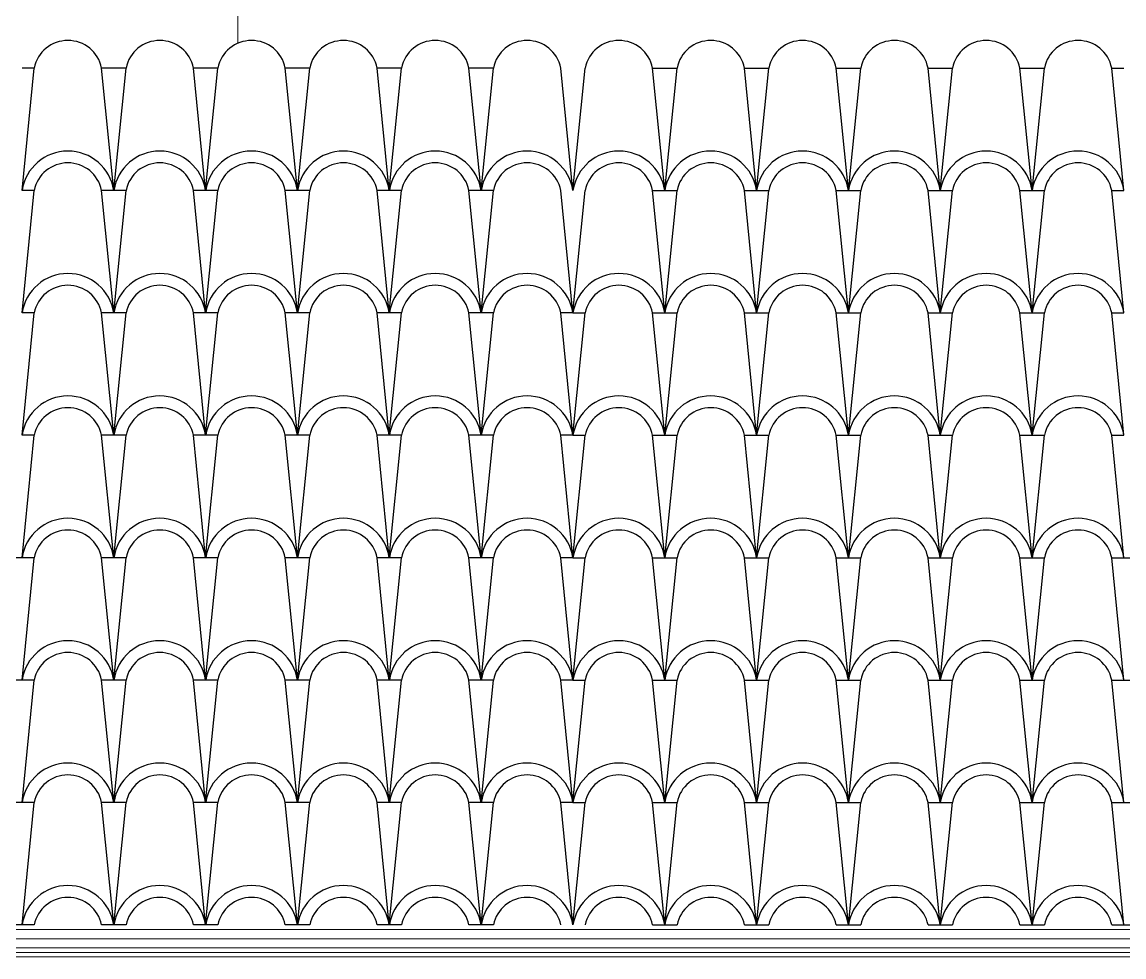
# Model space of a CAD drawing. Header units: millimetres. Extents: x 238 to 272, y 215.7 to 235.8.
# Drawn here: x 267.851 to 269.517, y 222.235 to 223.648 of the extents above; entities that cross this region are included whole.
import ezdxf

# ---------------------------------------------------------------- set-up
doc = ezdxf.new("R2010")
doc.units = ezdxf.units.MM
doc.linetypes.add('CENTER2', pattern=[28.575, 19.05, -3.175, 3.175, -3.175])
doc.layers.add('1', color=1, linetype='CENTER2')
doc.layers.add('fachada c 4', color=4, linetype='Continuous', lineweight=15)
doc.layers.add('muebles', color=6, linetype='Continuous', lineweight=5)

msp = doc.modelspace()

# ---------------------------------------------------------------- linework, layer by layer
at = {"layer": '1'}
for p, q in [((267.8514, 223.3934), (267.8699, 223.5785)), ((267.8699, 223.5785), (267.8514, 223.5785)), ((267.8699, 223.5785), (267.8514, 223.5785)), ((267.9901, 223.3934), (267.9716, 223.5785)), ((267.9901, 223.5785), (267.9716, 223.5785)), ((267.9901, 223.5785), (267.9716, 223.5785)), ((267.9901, 223.3934), (268.0087, 223.5785)), ((268.0087, 223.5785), (267.9901, 223.5785)), ((268.0087, 223.5785), (267.9901, 223.5785)), ((268.1289, 223.3934), (268.1104, 223.5785)), ((268.1289, 223.5785), (268.1104, 223.5785)), ((268.1289, 223.5785), (268.1104, 223.5785)), ((268.1289, 223.3934), (268.1474, 223.5785)), ((268.1474, 223.5785), (268.1289, 223.5785)), ((268.1474, 223.5785), (268.1289, 223.5785)), ((268.2677, 223.3934), (268.2492, 223.5785)), ((268.2677, 223.5785), (268.2492, 223.5785)), ((268.2677, 223.5785), (268.2492, 223.5785)), ((268.2677, 223.5785), (268.2492, 223.5785)), ((268.2677, 223.5785), (268.2492, 223.5785)), ((268.2677, 223.3934), (268.2862, 223.5785)), ((268.2677, 223.3934), (268.2862, 223.5785)), ((268.2862, 223.5785), (268.2677, 223.5785)), ((268.2862, 223.5785), (268.2677, 223.5785)), ((268.2862, 223.5785), (268.2677, 223.5785)), ((268.4065, 223.3934), (268.388, 223.5785)), ((268.4065, 223.5785), (268.388, 223.5785)), ((268.4065, 223.5785), (268.388, 223.5785)), ((268.4065, 223.3934), (268.425, 223.5785)), ((268.4065, 223.3934), (268.425, 223.5785)), ((268.425, 223.5785), (268.4065, 223.5785)), ((268.425, 223.5785), (268.4065, 223.5785)), ((268.425, 223.5785), (268.4065, 223.5785)), ((268.5453, 223.3934), (268.5268, 223.5785)), ((268.5453, 223.5785), (268.5268, 223.5785)), ((268.5453, 223.5785), (268.5268, 223.5785)), ((268.5453, 223.3934), (268.5638, 223.5785)), ((268.5638, 223.5785), (268.5453, 223.5785)), ((268.5638, 223.5785), (268.5453, 223.5785)), ((268.6841, 223.3934), (268.6656, 223.5785)), ((268.6841, 223.3934), (268.6656, 223.5785)), ((268.6841, 223.3934), (268.7026, 223.5785)), ((268.6841, 223.3934), (268.7026, 223.5785)), ((268.8229, 223.3934), (268.8044, 223.5785)), ((268.8044, 223.5785), (268.8229, 223.5785)), ((268.8044, 223.5785), (268.8229, 223.5785)), ((268.8229, 223.3934), (268.8414, 223.5785)), ((268.8229, 223.5785), (268.8414, 223.5785)), ((268.8229, 223.5785), (268.8414, 223.5785)), ((268.9617, 223.3934), (268.9432, 223.5785)), ((268.9617, 223.3934), (268.9432, 223.5785)), ((268.9432, 223.5785), (268.9617, 223.5785)), ((268.9432, 223.5785), (268.9617, 223.5785)), ((268.9432, 223.5785), (268.9617, 223.5785)), ((268.9617, 223.3934), (268.9802, 223.5785)), ((268.9617, 223.5785), (268.9802, 223.5785)), ((268.9617, 223.5785), (268.9802, 223.5785)), ((269.1005, 223.3934), (269.082, 223.5785)), ((269.1005, 223.3934), (269.082, 223.5785)), ((269.082, 223.5785), (269.1005, 223.5785)), ((269.082, 223.5785), (269.1005, 223.5785)), ((269.082, 223.5785), (269.1005, 223.5785)), ((269.1005, 223.3934), (269.119, 223.5785)), ((269.1005, 223.5785), (269.119, 223.5785)), ((269.1005, 223.5785), (269.119, 223.5785)), ((269.1005, 223.5785), (269.119, 223.5785)), ((269.1005, 223.5785), (269.119, 223.5785)), ((269.2393, 223.3934), (269.2208, 223.5785)), ((269.2208, 223.5785), (269.2393, 223.5785)), ((269.2208, 223.5785), (269.2393, 223.5785)), ((269.2393, 223.3934), (269.2578, 223.5785)), ((269.2393, 223.5785), (269.2578, 223.5785)), ((269.2393, 223.5785), (269.2578, 223.5785)), ((269.3781, 223.3934), (269.3596, 223.5785)), ((269.3596, 223.5785), (269.3781, 223.5785)), ((269.3596, 223.5785), (269.3781, 223.5785)), ((269.3781, 223.3934), (269.3966, 223.5785)), ((269.3781, 223.5785), (269.3966, 223.5785)), ((269.3781, 223.5785), (269.3966, 223.5785)), ((269.5169, 223.3934), (269.4984, 223.5785)), ((269.4984, 223.5785), (269.5169, 223.5785)), ((269.4984, 223.5785), (269.5169, 223.5785)), ((267.8699, 223.3934), (267.8514, 223.3934)), ((267.8699, 223.3934), (267.8514, 223.3934)), ((267.8514, 223.2084), (267.8699, 223.3934)), ((267.9901, 223.3934), (267.9716, 223.3934)), ((267.9901, 223.3934), (267.9716, 223.3934)), ((267.9901, 223.2084), (267.9716, 223.3934)), ((268.0087, 223.3934), (267.9901, 223.3934)), ((268.0087, 223.3934), (267.9901, 223.3934)), ((267.9901, 223.2084), (268.0087, 223.3934)), ((268.1289, 223.3934), (268.1104, 223.3934)), ((268.1289, 223.3934), (268.1104, 223.3934)), ((268.1289, 223.2084), (268.1104, 223.3934)), ((268.1474, 223.3934), (268.1289, 223.3934)), ((268.1474, 223.3934), (268.1289, 223.3934)), ((268.1289, 223.2084), (268.1474, 223.3934)), ((268.2677, 223.3934), (268.2492, 223.3934)), ((268.2677, 223.3934), (268.2492, 223.3934)), ((268.2677, 223.3934), (268.2492, 223.3934)), ((268.2677, 223.3934), (268.2492, 223.3934)), ((268.2677, 223.2084), (268.2492, 223.3934)), ((268.2862, 223.3934), (268.2677, 223.3934)), ((268.2862, 223.3934), (268.2677, 223.3934)), ((268.2862, 223.3934), (268.2677, 223.3934)), ((268.2677, 223.2084), (268.2862, 223.3934)), ((268.2677, 223.2084), (268.2862, 223.3934)), ((268.4065, 223.3934), (268.388, 223.3934)), ((268.4065, 223.3934), (268.388, 223.3934)), ((268.4065, 223.2084), (268.388, 223.3934)), ((268.425, 223.3934), (268.4065, 223.3934)), ((268.425, 223.3934), (268.4065, 223.3934)), ((268.425, 223.3934), (268.4065, 223.3934)), ((268.4065, 223.2084), (268.425, 223.3934)), ((268.4065, 223.2084), (268.425, 223.3934)), ((268.5453, 223.3934), (268.5268, 223.3934)), ((268.5453, 223.3934), (268.5268, 223.3934)), ((268.5453, 223.2084), (268.5268, 223.3934)), ((268.5638, 223.3934), (268.5453, 223.3934)), ((268.5638, 223.3934), (268.5453, 223.3934)), ((268.5453, 223.2084), (268.5638, 223.3934)), ((268.6841, 223.2084), (268.6656, 223.3934)), ((268.6841, 223.2084), (268.6656, 223.3934)), ((268.6841, 223.2084), (268.7026, 223.3934)), ((268.6841, 223.2084), (268.7026, 223.3934)), ((268.8044, 223.3934), (268.8229, 223.3934)), ((268.8044, 223.3934), (268.8229, 223.3934)), ((268.8229, 223.2084), (268.8044, 223.3934)), ((268.8229, 223.3934), (268.8414, 223.3934)), ((268.8229, 223.3934), (268.8414, 223.3934)), ((268.8229, 223.2084), (268.8414, 223.3934)), ((268.9432, 223.3934), (268.9617, 223.3934)), ((268.9432, 223.3934), (268.9617, 223.3934)), ((268.9432, 223.3934), (268.9617, 223.3934)), ((268.9617, 223.2084), (268.9432, 223.3934)), ((268.9617, 223.2084), (268.9432, 223.3934)), ((268.9617, 223.3934), (268.9802, 223.3934)), ((268.9617, 223.3934), (268.9802, 223.3934)), ((268.9617, 223.2084), (268.9802, 223.3934)), ((269.082, 223.3934), (269.1005, 223.3934)), ((269.082, 223.3934), (269.1005, 223.3934)), ((269.082, 223.3934), (269.1005, 223.3934)), ((269.1005, 223.2084), (269.082, 223.3934)), ((269.1005, 223.2084), (269.082, 223.3934)), ((269.1005, 223.3934), (269.119, 223.3934)), ((269.1005, 223.3934), (269.119, 223.3934)), ((269.1005, 223.3934), (269.119, 223.3934)), ((269.1005, 223.3934), (269.119, 223.3934)), ((269.1005, 223.2084), (269.119, 223.3934)), ((269.2208, 223.3934), (269.2393, 223.3934)), ((269.2208, 223.3934), (269.2393, 223.3934)), ((269.2393, 223.2084), (269.2208, 223.3934)), ((269.2393, 223.3934), (269.2578, 223.3934)), ((269.2393, 223.3934), (269.2578, 223.3934)), ((269.2393, 223.2084), (269.2578, 223.3934)), ((269.3596, 223.3934), (269.3781, 223.3934)), ((269.3596, 223.3934), (269.3781, 223.3934)), ((269.3781, 223.2084), (269.3596, 223.3934)), ((269.3781, 223.3934), (269.3966, 223.3934)), ((269.3781, 223.3934), (269.3966, 223.3934)), ((269.3781, 223.2084), (269.3966, 223.3934)), ((269.4984, 223.3934), (269.5169, 223.3934)), ((269.4984, 223.3934), (269.5169, 223.3934)), ((269.5169, 223.2084), (269.4984, 223.3934)), ((267.8514, 223.0233), (267.8699, 223.2084)), ((267.8699, 223.2084), (267.8514, 223.2084)), ((267.9901, 223.0233), (267.9716, 223.2084)), ((267.9901, 223.2084), (267.9716, 223.2084)), ((267.9901, 223.0233), (268.0087, 223.2084)), ((268.0087, 223.2084), (267.9901, 223.2084)), ((268.1289, 223.0233), (268.1104, 223.2084)), ((268.1289, 223.2084), (268.1104, 223.2084)), ((268.1289, 223.0233), (268.1474, 223.2084)), ((268.1474, 223.2084), (268.1289, 223.2084)), ((268.2677, 223.0233), (268.2492, 223.2084)), ((268.2677, 223.2084), (268.2492, 223.2084)), ((268.2677, 223.0233), (268.2862, 223.2084)), ((268.2677, 223.0233), (268.2862, 223.2084)), ((268.2862, 223.2084), (268.2677, 223.2084)), ((268.4065, 223.0233), (268.388, 223.2084)), ((268.4065, 223.2084), (268.388, 223.2084)), ((268.4065, 223.0233), (268.425, 223.2084)), ((268.4065, 223.0233), (268.425, 223.2084)), ((268.425, 223.2084), (268.4065, 223.2084)), ((268.425, 223.2084), (268.4065, 223.2084)), ((268.5453, 223.0233), (268.5268, 223.2084)), ((268.5453, 223.2084), (268.5268, 223.2084)), ((268.5453, 223.0233), (268.5638, 223.2084)), ((268.5638, 223.2084), (268.5453, 223.2084)), ((268.6841, 223.0233), (268.6656, 223.2084)), ((268.6841, 223.2084), (268.6656, 223.2084)), ((268.6841, 223.0233), (268.7026, 223.2084)), ((268.6841, 223.2084), (268.7026, 223.2084)), ((268.8229, 223.0233), (268.8044, 223.2084)), ((268.8044, 223.2084), (268.8229, 223.2084)), ((268.8229, 223.0233), (268.8414, 223.2084)), ((268.8229, 223.2084), (268.8414, 223.2084)), ((268.9617, 223.0233), (268.9432, 223.2084)), ((268.9617, 223.0233), (268.9432, 223.2084)), ((268.9432, 223.2084), (268.9617, 223.2084)), ((268.9432, 223.2084), (268.9617, 223.2084)), ((268.9617, 223.0233), (268.9802, 223.2084)), ((268.9617, 223.2084), (268.9802, 223.2084)), ((269.1005, 223.0233), (269.082, 223.2084)), ((269.1005, 223.0233), (269.082, 223.2084)), ((269.082, 223.2084), (269.1005, 223.2084)), ((269.1005, 223.0233), (269.119, 223.2084)), ((269.1005, 223.2084), (269.119, 223.2084)), ((269.2393, 223.0233), (269.2208, 223.2084)), ((269.2208, 223.2084), (269.2393, 223.2084)), ((269.2393, 223.0233), (269.2578, 223.2084)), ((269.2393, 223.2084), (269.2578, 223.2084)), ((269.3781, 223.0233), (269.3596, 223.2084)), ((269.3596, 223.2084), (269.3781, 223.2084)), ((269.3781, 223.0233), (269.3966, 223.2084)), ((269.3781, 223.2084), (269.3966, 223.2084)), ((269.5169, 223.0233), (269.4984, 223.2084)), ((269.4984, 223.2084), (269.5169, 223.2084)), ((267.8699, 223.0233), (267.8514, 223.0233)), ((267.8699, 223.0233), (267.8514, 223.0233)), ((267.8514, 222.8383), (267.8699, 223.0233)), ((267.9901, 223.0233), (267.9716, 223.0233)), ((267.9901, 223.0233), (267.9716, 223.0233)), ((267.9901, 222.8383), (267.9716, 223.0233)), ((268.0087, 223.0233), (267.9901, 223.0233)), ((268.0087, 223.0233), (267.9901, 223.0233)), ((267.9901, 222.8383), (268.0087, 223.0233)), ((268.1289, 223.0233), (268.1104, 223.0233)), ((268.1289, 223.0233), (268.1104, 223.0233)), ((268.1289, 222.8383), (268.1104, 223.0233)), ((268.1474, 223.0233), (268.1289, 223.0233)), ((268.1474, 223.0233), (268.1289, 223.0233)), ((268.1289, 222.8383), (268.1474, 223.0233)), ((268.2677, 223.0233), (268.2492, 223.0233)), ((268.2677, 223.0233), (268.2492, 223.0233)), ((268.2677, 223.0233), (268.2492, 223.0233)), ((268.2677, 223.0233), (268.2492, 223.0233)), ((268.2677, 222.8383), (268.2492, 223.0233)), ((268.2862, 223.0233), (268.2677, 223.0233)), ((268.2862, 223.0233), (268.2677, 223.0233)), ((268.2862, 223.0233), (268.2677, 223.0233)), ((268.2677, 222.8383), (268.2862, 223.0233)), ((268.2677, 222.8383), (268.2862, 223.0233)), ((268.4065, 223.0233), (268.388, 223.0233)), ((268.4065, 223.0233), (268.388, 223.0233)), ((268.4065, 222.8383), (268.388, 223.0233)), ((268.425, 223.0233), (268.4065, 223.0233)), ((268.425, 223.0233), (268.4065, 223.0233)), ((268.425, 223.0233), (268.4065, 223.0233)), ((268.4065, 222.8383), (268.425, 223.0233)), ((268.4065, 222.8383), (268.425, 223.0233)), ((268.5453, 223.0233), (268.5268, 223.0233)), ((268.5453, 223.0233), (268.5268, 223.0233)), ((268.5453, 222.8383), (268.5268, 223.0233)), ((268.5638, 223.0233), (268.5453, 223.0233)), ((268.5638, 223.0233), (268.5453, 223.0233)), ((268.5453, 222.8383), (268.5638, 223.0233)), ((268.6841, 223.0233), (268.6656, 223.0233)), ((268.6841, 223.0233), (268.6656, 223.0233)), ((268.6841, 222.8383), (268.6656, 223.0233)), ((268.6841, 223.0233), (268.7026, 223.0233)), ((268.6841, 223.0233), (268.7026, 223.0233)), ((268.6841, 222.8383), (268.7026, 223.0233)), ((268.8044, 223.0233), (268.8229, 223.0233)), ((268.8044, 223.0233), (268.8229, 223.0233)), ((268.8229, 222.8383), (268.8044, 223.0233)), ((268.8229, 223.0233), (268.8414, 223.0233)), ((268.8229, 223.0233), (268.8414, 223.0233)), ((268.8229, 222.8383), (268.8414, 223.0233)), ((268.9432, 223.0233), (268.9617, 223.0233)), ((268.9432, 223.0233), (268.9617, 223.0233)), ((268.9432, 223.0233), (268.9617, 223.0233)), ((268.9617, 222.8383), (268.9432, 223.0233)), ((268.9617, 222.8383), (268.9432, 223.0233)), ((268.9617, 223.0233), (268.9802, 223.0233)), ((268.9617, 223.0233), (268.9802, 223.0233)), ((268.9617, 222.8383), (268.9802, 223.0233)), ((269.082, 223.0233), (269.1005, 223.0233)), ((269.082, 223.0233), (269.1005, 223.0233)), ((269.082, 223.0233), (269.1005, 223.0233)), ((269.1005, 222.8383), (269.082, 223.0233)), ((269.1005, 222.8383), (269.082, 223.0233)), ((269.1005, 223.0233), (269.119, 223.0233)), ((269.1005, 223.0233), (269.119, 223.0233)), ((269.1005, 223.0233), (269.119, 223.0233)), ((269.1005, 223.0233), (269.119, 223.0233)), ((269.1005, 222.8383), (269.119, 223.0233)), ((269.2208, 223.0233), (269.2393, 223.0233)), ((269.2208, 223.0233), (269.2393, 223.0233)), ((269.2393, 222.8383), (269.2208, 223.0233)), ((269.2393, 223.0233), (269.2578, 223.0233)), ((269.2393, 223.0233), (269.2578, 223.0233)), ((269.2393, 222.8383), (269.2578, 223.0233)), ((269.3596, 223.0233), (269.3781, 223.0233)), ((269.3596, 223.0233), (269.3781, 223.0233)), ((269.3781, 222.8383), (269.3596, 223.0233)), ((269.3781, 223.0233), (269.3966, 223.0233)), ((269.3781, 223.0233), (269.3966, 223.0233)), ((269.3781, 222.8383), (269.3966, 223.0233)), ((269.4984, 223.0233), (269.5169, 223.0233)), ((269.4984, 223.0233), (269.5169, 223.0233)), ((269.5169, 222.8383), (269.4984, 223.0233)), ((267.8514, 222.8383), (267.8328, 222.8383)), ((267.8514, 222.8383), (267.8328, 222.8383)), ((267.8699, 222.8383), (267.8514, 222.8383)), ((267.8699, 222.8383), (267.8514, 222.8383)), ((267.8514, 222.6532), (267.8699, 222.8383)), ((267.9901, 222.8383), (267.9716, 222.8383)), ((267.9901, 222.8383), (267.9716, 222.8383)), ((267.9901, 222.6532), (267.9716, 222.8383)), ((268.0087, 222.8383), (267.9901, 222.8383)), ((268.0087, 222.8383), (267.9901, 222.8383)), ((267.9901, 222.6532), (268.0087, 222.8383)), ((268.1289, 222.8383), (268.1104, 222.8383)), ((268.1289, 222.8383), (268.1104, 222.8383)), ((268.1289, 222.6532), (268.1104, 222.8383)), ((268.1474, 222.8383), (268.1289, 222.8383)), ((268.1474, 222.8383), (268.1289, 222.8383)), ((268.1289, 222.6532), (268.1474, 222.8383)), ((268.2677, 222.8383), (268.2492, 222.8383)), ((268.2677, 222.8383), (268.2492, 222.8383)), ((268.2677, 222.8383), (268.2492, 222.8383)), ((268.2677, 222.8383), (268.2492, 222.8383)), ((268.2677, 222.6532), (268.2492, 222.8383)), ((268.2862, 222.8383), (268.2677, 222.8383)), ((268.2862, 222.8383), (268.2677, 222.8383)), ((268.2862, 222.8383), (268.2677, 222.8383)), ((268.2677, 222.6532), (268.2862, 222.8383)), ((268.2677, 222.6532), (268.2862, 222.8383)), ((268.4065, 222.8383), (268.388, 222.8383)), ((268.4065, 222.8383), (268.388, 222.8383)), ((268.4065, 222.6532), (268.388, 222.8383)), ((268.425, 222.8383), (268.4065, 222.8383)), ((268.425, 222.8383), (268.4065, 222.8383)), ((268.425, 222.8383), (268.4065, 222.8383)), ((268.4065, 222.6532), (268.425, 222.8383)), ((268.4065, 222.6532), (268.425, 222.8383)), ((268.5453, 222.8383), (268.5268, 222.8383)), ((268.5453, 222.8383), (268.5268, 222.8383)), ((268.5453, 222.6532), (268.5268, 222.8383)), ((268.5638, 222.8383), (268.5453, 222.8383)), ((268.5638, 222.8383), (268.5453, 222.8383)), ((268.5453, 222.6532), (268.5638, 222.8383)), ((268.6841, 222.8383), (268.6656, 222.8383)), ((268.6841, 222.8383), (268.6656, 222.8383)), ((268.6841, 222.6532), (268.6656, 222.8383)), ((268.6841, 222.8383), (268.7026, 222.8383)), ((268.6841, 222.8383), (268.7026, 222.8383)), ((268.6841, 222.6532), (268.7026, 222.8383)), ((268.8044, 222.8383), (268.8229, 222.8383)), ((268.8044, 222.8383), (268.8229, 222.8383)), ((268.8229, 222.6532), (268.8044, 222.8383)), ((268.8229, 222.8383), (268.8414, 222.8383)), ((268.8229, 222.8383), (268.8414, 222.8383)), ((268.8229, 222.6532), (268.8414, 222.8383)), ((268.9432, 222.8383), (268.9617, 222.8383)), ((268.9432, 222.8383), (268.9617, 222.8383)), ((268.9432, 222.8383), (268.9617, 222.8383)), ((268.9617, 222.6532), (268.9432, 222.8383)), ((268.9617, 222.6532), (268.9432, 222.8383)), ((268.9617, 222.8383), (268.9802, 222.8383)), ((268.9617, 222.8383), (268.9802, 222.8383)), ((268.9617, 222.6532), (268.9802, 222.8383)), ((269.082, 222.8383), (269.1005, 222.8383)), ((269.082, 222.8383), (269.1005, 222.8383)), ((269.082, 222.8383), (269.1005, 222.8383)), ((269.1005, 222.6532), (269.082, 222.8383)), ((269.1005, 222.6532), (269.082, 222.8383)), ((269.1005, 222.8383), (269.119, 222.8383)), ((269.1005, 222.8383), (269.119, 222.8383)), ((269.1005, 222.8383), (269.119, 222.8383)), ((269.1005, 222.8383), (269.119, 222.8383)), ((269.1005, 222.6532), (269.119, 222.8383)), ((269.2208, 222.8383), (269.2393, 222.8383)), ((269.2208, 222.8383), (269.2393, 222.8383)), ((269.2393, 222.6532), (269.2208, 222.8383)), ((269.2393, 222.8383), (269.2578, 222.8383)), ((269.2393, 222.8383), (269.2578, 222.8383)), ((269.2393, 222.6532), (269.2578, 222.8383)), ((269.3596, 222.8383), (269.3781, 222.8383)), ((269.3596, 222.8383), (269.3781, 222.8383)), ((269.3781, 222.6532), (269.3596, 222.8383)), ((269.3781, 222.8383), (269.3966, 222.8383)), ((269.3781, 222.8383), (269.3966, 222.8383)), ((269.3781, 222.6532), (269.3966, 222.8383)), ((269.4984, 222.8383), (269.5169, 222.8383)), ((269.4984, 222.8383), (269.5169, 222.8383)), ((269.5169, 222.6532), (269.4984, 222.8383)), ((269.5169, 222.8383), (269.5354, 222.8383)), ((269.5169, 222.8383), (269.5354, 222.8383)), ((267.8514, 222.6532), (267.8328, 222.6532)), ((267.8699, 222.6532), (267.8514, 222.6532)), ((267.8514, 222.4681), (267.8699, 222.6532)), ((267.9901, 222.6532), (267.9716, 222.6532)), ((267.9901, 222.4681), (267.9716, 222.6532)), ((268.0087, 222.6532), (267.9901, 222.6532)), ((267.9901, 222.4681), (268.0087, 222.6532)), ((268.1289, 222.6532), (268.1104, 222.6532)), ((268.1289, 222.4681), (268.1104, 222.6532)), ((268.1474, 222.6532), (268.1289, 222.6532)), ((268.1289, 222.4681), (268.1474, 222.6532)), ((268.2677, 222.6532), (268.2492, 222.6532)), ((268.2677, 222.4681), (268.2492, 222.6532)), ((268.2862, 222.6532), (268.2677, 222.6532)), ((268.2677, 222.4681), (268.2862, 222.6532)), ((268.2677, 222.4681), (268.2862, 222.6532)), ((268.4065, 222.6532), (268.388, 222.6532)), ((268.4065, 222.4681), (268.388, 222.6532)), ((268.425, 222.6532), (268.4065, 222.6532)), ((268.425, 222.6532), (268.4065, 222.6532)), ((268.4065, 222.4681), (268.425, 222.6532)), ((268.4065, 222.4681), (268.425, 222.6532)), ((268.5453, 222.6532), (268.5268, 222.6532)), ((268.5453, 222.4681), (268.5268, 222.6532)), ((268.5638, 222.6532), (268.5453, 222.6532)), ((268.5453, 222.4681), (268.5638, 222.6532)), ((268.6841, 222.6532), (268.6656, 222.6532)), ((268.6841, 222.4681), (268.6656, 222.6532)), ((268.6841, 222.6532), (268.7026, 222.6532)), ((268.6841, 222.4681), (268.7026, 222.6532)), ((268.8044, 222.6532), (268.8229, 222.6532)), ((268.8229, 222.4681), (268.8044, 222.6532)), ((268.8229, 222.6532), (268.8414, 222.6532)), ((268.8229, 222.4681), (268.8414, 222.6532)), ((268.9432, 222.6532), (268.9617, 222.6532)), ((268.9432, 222.6532), (268.9617, 222.6532)), ((268.9617, 222.4681), (268.9432, 222.6532)), ((268.9617, 222.4681), (268.9432, 222.6532)), ((268.9617, 222.6532), (268.9802, 222.6532)), ((268.9617, 222.4681), (268.9802, 222.6532)), ((269.082, 222.6532), (269.1005, 222.6532)), ((269.1005, 222.4681), (269.082, 222.6532)), ((269.1005, 222.4681), (269.082, 222.6532)), ((269.1005, 222.6532), (269.119, 222.6532)), ((269.1005, 222.4681), (269.119, 222.6532)), ((269.2208, 222.6532), (269.2393, 222.6532)), ((269.2393, 222.4681), (269.2208, 222.6532)), ((269.2393, 222.6532), (269.2578, 222.6532)), ((269.2393, 222.4681), (269.2578, 222.6532)), ((269.3596, 222.6532), (269.3781, 222.6532)), ((269.3781, 222.4681), (269.3596, 222.6532)), ((269.3781, 222.6532), (269.3966, 222.6532)), ((269.3781, 222.4681), (269.3966, 222.6532)), ((269.4984, 222.6532), (269.5169, 222.6532)), ((269.5169, 222.4681), (269.4984, 222.6532)), ((269.5169, 222.6532), (269.5354, 222.6532)), ((267.8514, 222.4681), (267.8328, 222.4681)), ((267.8514, 222.4681), (267.8328, 222.4681)), ((267.8699, 222.4681), (267.8514, 222.4681)), ((267.8699, 222.4681), (267.8514, 222.4681)), ((267.8514, 222.2831), (267.8699, 222.4681)), ((267.9901, 222.4681), (267.9716, 222.4681)), ((267.9901, 222.4681), (267.9716, 222.4681)), ((267.9901, 222.2831), (267.9716, 222.4681)), ((268.0087, 222.4681), (267.9901, 222.4681)), ((268.0087, 222.4681), (267.9901, 222.4681)), ((267.9901, 222.2831), (268.0087, 222.4681)), ((268.1289, 222.4681), (268.1104, 222.4681)), ((268.1289, 222.4681), (268.1104, 222.4681)), ((268.1289, 222.2831), (268.1104, 222.4681)), ((268.1474, 222.4681), (268.1289, 222.4681)), ((268.1474, 222.4681), (268.1289, 222.4681)), ((268.1289, 222.2831), (268.1474, 222.4681)), ((268.2677, 222.4681), (268.2492, 222.4681)), ((268.2677, 222.4681), (268.2492, 222.4681)), ((268.2677, 222.4681), (268.2492, 222.4681)), ((268.2677, 222.4681), (268.2492, 222.4681)), ((268.2677, 222.2831), (268.2492, 222.4681)), ((268.2862, 222.4681), (268.2677, 222.4681)), ((268.2862, 222.4681), (268.2677, 222.4681)), ((268.2862, 222.4681), (268.2677, 222.4681)), ((268.2677, 222.2831), (268.2862, 222.4681)), ((268.2677, 222.2831), (268.2862, 222.4681)), ((268.4065, 222.4681), (268.388, 222.4681)), ((268.4065, 222.4681), (268.388, 222.4681)), ((268.4065, 222.2831), (268.388, 222.4681)), ((268.425, 222.4681), (268.4065, 222.4681)), ((268.425, 222.4681), (268.4065, 222.4681)), ((268.425, 222.4681), (268.4065, 222.4681)), ((268.4065, 222.2831), (268.425, 222.4681)), ((268.4065, 222.2831), (268.425, 222.4681)), ((268.5453, 222.4681), (268.5268, 222.4681)), ((268.5453, 222.4681), (268.5268, 222.4681)), ((268.5453, 222.2831), (268.5268, 222.4681)), ((268.5638, 222.4681), (268.5453, 222.4681)), ((268.5638, 222.4681), (268.5453, 222.4681)), ((268.5453, 222.2831), (268.5638, 222.4681)), ((268.6841, 222.4681), (268.6656, 222.4681)), ((268.6841, 222.4681), (268.6656, 222.4681)), ((268.6841, 222.2831), (268.6656, 222.4681)), ((268.6841, 222.4681), (268.7026, 222.4681)), ((268.6841, 222.4681), (268.7026, 222.4681)), ((268.6841, 222.2831), (268.7026, 222.4681)), ((268.8044, 222.4681), (268.8229, 222.4681)), ((268.8044, 222.4681), (268.8229, 222.4681)), ((268.8229, 222.2831), (268.8044, 222.4681)), ((268.8229, 222.4681), (268.8414, 222.4681)), ((268.8229, 222.4681), (268.8414, 222.4681)), ((268.8229, 222.2831), (268.8414, 222.4681)), ((268.9432, 222.4681), (268.9617, 222.4681)), ((268.9432, 222.4681), (268.9617, 222.4681)), ((268.9432, 222.4681), (268.9617, 222.4681)), ((268.9617, 222.2831), (268.9432, 222.4681)), ((268.9617, 222.2831), (268.9432, 222.4681)), ((268.9617, 222.4681), (268.9802, 222.4681)), ((268.9617, 222.4681), (268.9802, 222.4681)), ((268.9617, 222.2831), (268.9802, 222.4681)), ((269.082, 222.4681), (269.1005, 222.4681)), ((269.082, 222.4681), (269.1005, 222.4681)), ((269.082, 222.4681), (269.1005, 222.4681)), ((269.1005, 222.2831), (269.082, 222.4681)), ((269.1005, 222.2831), (269.082, 222.4681)), ((269.1005, 222.4681), (269.119, 222.4681)), ((269.1005, 222.4681), (269.119, 222.4681)), ((269.1005, 222.4681), (269.119, 222.4681)), ((269.1005, 222.4681), (269.119, 222.4681)), ((269.1005, 222.2831), (269.119, 222.4681)), ((269.2208, 222.4681), (269.2393, 222.4681)), ((269.2208, 222.4681), (269.2393, 222.4681)), ((269.2393, 222.2831), (269.2208, 222.4681)), ((269.2393, 222.4681), (269.2578, 222.4681)), ((269.2393, 222.4681), (269.2578, 222.4681)), ((269.2393, 222.2831), (269.2578, 222.4681)), ((269.3596, 222.4681), (269.3781, 222.4681)), ((269.3596, 222.4681), (269.3781, 222.4681)), ((269.3781, 222.2831), (269.3596, 222.4681)), ((269.3781, 222.4681), (269.3966, 222.4681)), ((269.3781, 222.4681), (269.3966, 222.4681)), ((269.3781, 222.2831), (269.3966, 222.4681)), ((269.4984, 222.4681), (269.5169, 222.4681)), ((269.4984, 222.4681), (269.5169, 222.4681)), ((269.5169, 222.2831), (269.4984, 222.4681)), ((269.5169, 222.4681), (269.5354, 222.4681)), ((269.5169, 222.4681), (269.5354, 222.4681)), ((267.8514, 222.2831), (267.8328, 222.2831)), ((267.8699, 222.2831), (267.8514, 222.2831)), ((267.9901, 222.2831), (267.9716, 222.2831)), ((268.0087, 222.2831), (267.9901, 222.2831)), ((268.1289, 222.2831), (268.1104, 222.2831)), ((268.1474, 222.2831), (268.1289, 222.2831)), ((268.2677, 222.2831), (268.2492, 222.2831)), ((268.2862, 222.2831), (268.2677, 222.2831)), ((268.4065, 222.2831), (268.388, 222.2831)), ((268.425, 222.2831), (268.4065, 222.2831)), ((268.425, 222.2831), (268.4065, 222.2831)), ((268.5453, 222.2831), (268.5268, 222.2831)), ((268.5638, 222.2831), (268.5453, 222.2831)), ((268.8044, 222.2831), (268.8229, 222.2831)), ((268.8229, 222.2831), (268.8414, 222.2831)), ((268.9432, 222.2831), (268.9617, 222.2831)), ((268.9432, 222.2831), (268.9617, 222.2831)), ((268.9617, 222.2831), (268.9802, 222.2831)), ((269.082, 222.2831), (269.1005, 222.2831)), ((269.1005, 222.2831), (269.119, 222.2831)), ((269.2208, 222.2831), (269.2393, 222.2831)), ((269.2393, 222.2831), (269.2578, 222.2831)), ((269.3596, 222.2831), (269.3781, 222.2831)), ((269.3781, 222.2831), (269.3966, 222.2831)), ((269.4984, 222.2831), (269.5169, 222.2831)), ((269.5169, 222.2831), (269.5354, 222.2831))]:
    msp.add_line(p, q, dxfattribs=at)
for centre, radius, start, end in [((267.9207, 223.5683), 0.0519, 11.3099, 168.6901), ((267.9207, 223.5683), 0.0519, 11.3099, 168.6901), ((268.0595, 223.5683), 0.0519, 11.3099, 168.6901), ((268.0595, 223.5683), 0.0519, 11.3099, 168.6901), ((268.1983, 223.5683), 0.0519, 11.3099, 168.6901), ((268.1983, 223.5683), 0.0519, 11.3099, 168.6901), ((268.3371, 223.5683), 0.0519, 11.3099, 168.6901), ((268.3371, 223.5683), 0.0519, 11.3099, 168.6901), ((268.4759, 223.5683), 0.0519, 11.3099, 168.6901), ((268.4759, 223.5683), 0.0519, 11.3099, 168.6901), ((268.6147, 223.5683), 0.0519, 11.3099, 168.6901), ((268.6147, 223.5683), 0.0519, 11.3099, 168.6901), ((268.7535, 223.5683), 0.0519, 11.3099, 168.6901), ((268.7535, 223.5683), 0.0519, 11.3099, 168.6901), ((268.8923, 223.5683), 0.0519, 11.3099, 168.6901), ((268.8923, 223.5683), 0.0519, 11.3099, 168.6901), ((269.0311, 223.5683), 0.0519, 11.3099, 168.6901), ((269.0311, 223.5683), 0.0519, 11.3099, 168.6901), ((269.1699, 223.5683), 0.0519, 11.3099, 168.6901), ((269.1699, 223.5683), 0.0519, 11.3099, 168.6901), ((269.3087, 223.5683), 0.0519, 11.3099, 168.6901), ((269.3087, 223.5683), 0.0519, 11.3099, 168.6901), ((269.4475, 223.5683), 0.0519, 11.3099, 168.6901), ((269.4475, 223.5683), 0.0519, 11.3099, 168.6901), ((267.9207, 223.3828), 0.0702, 8.7462, 171.2538), ((268.0595, 223.3828), 0.0702, 8.7462, 171.2538), ((268.1983, 223.3828), 0.0702, 8.7462, 171.2538), ((268.3371, 223.3828), 0.0702, 8.7462, 171.2538), ((268.4759, 223.3828), 0.0702, 8.7462, 171.2538), ((268.6147, 223.3828), 0.0702, 8.7462, 171.2538), ((268.7535, 223.3828), 0.0702, 8.7462, 171.2538), ((268.8923, 223.3828), 0.0702, 8.7462, 171.2538), ((269.0311, 223.3828), 0.0702, 8.7462, 171.2538), ((269.1699, 223.3828), 0.0702, 8.7462, 171.2538), ((269.3087, 223.3828), 0.0702, 8.7462, 171.2538), ((269.4475, 223.3828), 0.0702, 8.7462, 171.2538), ((267.9207, 223.3833), 0.0519, 11.3099, 168.6901), ((267.9207, 223.3833), 0.0519, 11.3099, 168.6901), ((268.0595, 223.3833), 0.0519, 11.3099, 168.6901), ((268.0595, 223.3833), 0.0519, 11.3099, 168.6901), ((268.1983, 223.3833), 0.0519, 11.3099, 168.6901), ((268.1983, 223.3833), 0.0519, 11.3099, 168.6901), ((268.3371, 223.3833), 0.0519, 11.3099, 168.6901), ((268.3371, 223.3833), 0.0519, 11.3099, 168.6901), ((268.4759, 223.3833), 0.0519, 11.3099, 168.6901), ((268.4759, 223.3833), 0.0519, 11.3099, 168.6901), ((268.6147, 223.3833), 0.0519, 11.3099, 168.6901), ((268.6147, 223.3833), 0.0519, 11.3099, 168.6901), ((268.7535, 223.3833), 0.0519, 11.3099, 168.6901), ((268.7535, 223.3833), 0.0519, 11.3099, 168.6901), ((268.8923, 223.3833), 0.0519, 11.3099, 168.6901), ((268.8923, 223.3833), 0.0519, 11.3099, 168.6901), ((269.0311, 223.3833), 0.0519, 11.3099, 168.6901), ((269.0311, 223.3833), 0.0519, 11.3099, 168.6901), ((269.1699, 223.3833), 0.0519, 11.3099, 168.6901), ((269.1699, 223.3833), 0.0519, 11.3099, 168.6901), ((269.3087, 223.3833), 0.0519, 11.3099, 168.6901), ((269.3087, 223.3833), 0.0519, 11.3099, 168.6901), ((269.4475, 223.3833), 0.0519, 11.3099, 168.6901), ((269.4475, 223.3833), 0.0519, 11.3099, 168.6901), ((267.9207, 223.1977), 0.0702, 8.7462, 171.2538), ((268.0595, 223.1977), 0.0702, 8.7462, 171.2538), ((268.1983, 223.1977), 0.0702, 8.7462, 171.2538), ((268.3371, 223.1977), 0.0702, 8.7462, 171.2538), ((268.4759, 223.1977), 0.0702, 8.7462, 171.2538), ((268.6147, 223.1977), 0.0702, 8.7462, 171.2538), ((268.7535, 223.1977), 0.0702, 8.7462, 171.2538), ((268.8923, 223.1977), 0.0702, 8.7462, 171.2538), ((269.0311, 223.1977), 0.0702, 8.7462, 171.2538), ((269.1699, 223.1977), 0.0702, 8.7462, 171.2538), ((269.3087, 223.1977), 0.0702, 8.7462, 171.2538), ((269.4475, 223.1977), 0.0702, 8.7462, 171.2538), ((267.9207, 223.1982), 0.0519, 11.3099, 168.6901), ((267.9207, 223.1982), 0.0519, 11.3099, 168.6901), ((267.9207, 223.1982), 0.0519, 11.3099, 168.6901), ((268.0595, 223.1982), 0.0519, 11.3099, 168.6901), ((268.0595, 223.1982), 0.0519, 11.3099, 168.6901), ((268.0595, 223.1982), 0.0519, 11.3099, 168.6901), ((268.1983, 223.1982), 0.0519, 11.3099, 168.6901), ((268.1983, 223.1982), 0.0519, 11.3099, 168.6901), ((268.1983, 223.1982), 0.0519, 11.3099, 168.6901), ((268.3371, 223.1982), 0.0519, 11.3099, 168.6901), ((268.3371, 223.1982), 0.0519, 11.3099, 168.6901), ((268.3371, 223.1982), 0.0519, 11.3099, 168.6901), ((268.4759, 223.1982), 0.0519, 11.3099, 168.6901), ((268.4759, 223.1982), 0.0519, 11.3099, 168.6901), ((268.4759, 223.1982), 0.0519, 11.3099, 168.6901), ((268.6147, 223.1982), 0.0519, 11.3099, 168.6901), ((268.6147, 223.1982), 0.0519, 11.3099, 168.6901), ((268.6147, 223.1982), 0.0519, 11.3099, 168.6901), ((268.7535, 223.1982), 0.0519, 11.3099, 168.6901), ((268.7535, 223.1982), 0.0519, 11.3099, 168.6901), ((268.7535, 223.1982), 0.0519, 11.3099, 168.6901), ((268.8923, 223.1982), 0.0519, 11.3099, 168.6901), ((268.8923, 223.1982), 0.0519, 11.3099, 168.6901), ((268.8923, 223.1982), 0.0519, 11.3099, 168.6901), ((269.0311, 223.1982), 0.0519, 11.3099, 168.6901), ((269.0311, 223.1982), 0.0519, 11.3099, 168.6901), ((269.0311, 223.1982), 0.0519, 11.3099, 168.6901), ((269.1699, 223.1982), 0.0519, 11.3099, 168.6901), ((269.1699, 223.1982), 0.0519, 11.3099, 168.6901), ((269.1699, 223.1982), 0.0519, 11.3099, 168.6901), ((269.3087, 223.1982), 0.0519, 11.3099, 168.6901), ((269.3087, 223.1982), 0.0519, 11.3099, 168.6901), ((269.3087, 223.1982), 0.0519, 11.3099, 168.6901), ((269.4475, 223.1982), 0.0519, 11.3099, 168.6901), ((269.4475, 223.1982), 0.0519, 11.3099, 168.6901), ((269.4475, 223.1982), 0.0519, 11.3099, 168.6901), ((267.9207, 223.0126), 0.0702, 8.7462, 171.2538), ((268.0595, 223.0126), 0.0702, 8.7462, 171.2538), ((268.1983, 223.0126), 0.0702, 8.7462, 171.2538), ((268.3371, 223.0126), 0.0702, 8.7462, 171.2538), ((268.4759, 223.0126), 0.0702, 8.7462, 171.2538), ((268.6147, 223.0126), 0.0702, 8.7462, 171.2538), ((268.7535, 223.0126), 0.0702, 8.7462, 171.2538), ((268.8923, 223.0126), 0.0702, 8.7462, 171.2538), ((269.0311, 223.0126), 0.0702, 8.7462, 171.2538), ((269.1699, 223.0126), 0.0702, 8.7462, 171.2538), ((269.3087, 223.0126), 0.0702, 8.7462, 171.2538), ((269.4475, 223.0126), 0.0702, 8.7462, 171.2538), ((267.9207, 223.0131), 0.0519, 11.3099, 168.6901), ((267.9207, 223.0131), 0.0519, 11.3099, 168.6901), ((267.9207, 223.0131), 0.0519, 11.3099, 168.6901), ((267.9207, 223.0131), 0.0519, 11.3099, 168.6901), ((268.0595, 223.0131), 0.0519, 11.3099, 168.6901), ((268.0595, 223.0131), 0.0519, 11.3099, 168.6901), ((268.0595, 223.0131), 0.0519, 11.3099, 168.6901), ((268.0595, 223.0131), 0.0519, 11.3099, 168.6901), ((268.1983, 223.0131), 0.0519, 11.3099, 168.6901), ((268.1983, 223.0131), 0.0519, 11.3099, 168.6901), ((268.1983, 223.0131), 0.0519, 11.3099, 168.6901), ((268.1983, 223.0131), 0.0519, 11.3099, 168.6901), ((268.3371, 223.0131), 0.0519, 11.3099, 168.6901), ((268.3371, 223.0131), 0.0519, 11.3099, 168.6901), ((268.3371, 223.0131), 0.0519, 11.3099, 168.6901), ((268.3371, 223.0131), 0.0519, 11.3099, 168.6901), ((268.4759, 223.0131), 0.0519, 11.3099, 168.6901), ((268.4759, 223.0131), 0.0519, 11.3099, 168.6901), ((268.4759, 223.0131), 0.0519, 11.3099, 168.6901), ((268.4759, 223.0131), 0.0519, 11.3099, 168.6901), ((268.6147, 223.0131), 0.0519, 11.3099, 168.6901), ((268.6147, 223.0131), 0.0519, 11.3099, 168.6901), ((268.6147, 223.0131), 0.0519, 11.3099, 168.6901), ((268.6147, 223.0131), 0.0519, 11.3099, 168.6901), ((268.7535, 223.0131), 0.0519, 11.3099, 168.6901), ((268.7535, 223.0131), 0.0519, 11.3099, 168.6901), ((268.7535, 223.0131), 0.0519, 11.3099, 168.6901), ((268.7535, 223.0131), 0.0519, 11.3099, 168.6901), ((268.8923, 223.0131), 0.0519, 11.3099, 168.6901), ((268.8923, 223.0131), 0.0519, 11.3099, 168.6901), ((268.8923, 223.0131), 0.0519, 11.3099, 168.6901), ((268.8923, 223.0131), 0.0519, 11.3099, 168.6901), ((269.0311, 223.0131), 0.0519, 11.3099, 168.6901), ((269.0311, 223.0131), 0.0519, 11.3099, 168.6901), ((269.0311, 223.0131), 0.0519, 11.3099, 168.6901), ((269.0311, 223.0131), 0.0519, 11.3099, 168.6901), ((269.1699, 223.0131), 0.0519, 11.3099, 168.6901), ((269.1699, 223.0131), 0.0519, 11.3099, 168.6901), ((269.1699, 223.0131), 0.0519, 11.3099, 168.6901), ((269.1699, 223.0131), 0.0519, 11.3099, 168.6901), ((269.3087, 223.0131), 0.0519, 11.3099, 168.6901), ((269.3087, 223.0131), 0.0519, 11.3099, 168.6901), ((269.3087, 223.0131), 0.0519, 11.3099, 168.6901), ((269.3087, 223.0131), 0.0519, 11.3099, 168.6901), ((269.4475, 223.0131), 0.0519, 11.3099, 168.6901), ((269.4475, 223.0131), 0.0519, 11.3099, 168.6901), ((269.4475, 223.0131), 0.0519, 11.3099, 168.6901), ((269.4475, 223.0131), 0.0519, 11.3099, 168.6901), ((267.9207, 222.8276), 0.0702, 8.7462, 171.2538), ((268.0595, 222.8276), 0.0702, 8.7462, 171.2538), ((268.1983, 222.8276), 0.0702, 8.7462, 171.2538), ((268.3371, 222.8276), 0.0702, 8.7462, 171.2538), ((268.4759, 222.8276), 0.0702, 8.7462, 171.2538), ((268.6147, 222.8276), 0.0702, 8.7462, 171.2538), ((268.7535, 222.8276), 0.0702, 8.7462, 171.2538), ((268.8923, 222.8276), 0.0702, 8.7462, 171.2538), ((269.0311, 222.8276), 0.0702, 8.7462, 171.2538), ((269.1699, 222.8276), 0.0702, 8.7462, 171.2538), ((269.3087, 222.8276), 0.0702, 8.7462, 171.2538), ((269.4475, 222.8276), 0.0702, 8.7462, 171.2538), ((267.9207, 222.8281), 0.0519, 11.3099, 168.6901), ((267.9207, 222.8281), 0.0519, 11.3099, 168.6901), ((268.0595, 222.8281), 0.0519, 11.3099, 168.6901), ((268.0595, 222.8281), 0.0519, 11.3099, 168.6901), ((268.1983, 222.8281), 0.0519, 11.3099, 168.6901), ((268.1983, 222.8281), 0.0519, 11.3099, 168.6901), ((268.3371, 222.8281), 0.0519, 11.3099, 168.6901), ((268.3371, 222.8281), 0.0519, 11.3099, 168.6901), ((268.4759, 222.8281), 0.0519, 11.3099, 168.6901), ((268.4759, 222.8281), 0.0519, 11.3099, 168.6901), ((268.6147, 222.8281), 0.0519, 11.3099, 168.6901), ((268.6147, 222.8281), 0.0519, 11.3099, 168.6901), ((268.7535, 222.8281), 0.0519, 11.3099, 168.6901), ((268.7535, 222.8281), 0.0519, 11.3099, 168.6901), ((268.8923, 222.8281), 0.0519, 11.3099, 168.6901), ((268.8923, 222.8281), 0.0519, 11.3099, 168.6901), ((269.0311, 222.8281), 0.0519, 11.3099, 168.6901), ((269.0311, 222.8281), 0.0519, 11.3099, 168.6901), ((269.1699, 222.8281), 0.0519, 11.3099, 168.6901), ((269.1699, 222.8281), 0.0519, 11.3099, 168.6901), ((269.3087, 222.8281), 0.0519, 11.3099, 168.6901), ((269.3087, 222.8281), 0.0519, 11.3099, 168.6901), ((269.4475, 222.8281), 0.0519, 11.3099, 168.6901), ((269.4475, 222.8281), 0.0519, 11.3099, 168.6901), ((267.9207, 222.6425), 0.0702, 8.7462, 171.2538), ((268.0595, 222.6425), 0.0702, 8.7462, 171.2538), ((268.1983, 222.6425), 0.0702, 8.7462, 171.2538), ((268.3371, 222.6425), 0.0702, 8.7462, 171.2538), ((268.4759, 222.6425), 0.0702, 8.7462, 171.2538), ((268.6147, 222.6425), 0.0702, 8.7462, 171.2538), ((268.7535, 222.6425), 0.0702, 8.7462, 171.2538), ((268.8923, 222.6425), 0.0702, 8.7462, 171.2538), ((269.0311, 222.6425), 0.0702, 8.7462, 171.2538), ((269.1699, 222.6425), 0.0702, 8.7462, 171.2538), ((269.3087, 222.6425), 0.0702, 8.7462, 171.2538), ((269.4475, 222.6425), 0.0702, 8.7462, 171.2538), ((267.9207, 222.643), 0.0519, 11.3099, 168.6901), ((267.9207, 222.643), 0.0519, 11.3099, 168.6901), ((267.9207, 222.643), 0.0519, 11.3099, 168.6901), ((268.0595, 222.643), 0.0519, 11.3099, 168.6901), ((268.0595, 222.643), 0.0519, 11.3099, 168.6901), ((268.0595, 222.643), 0.0519, 11.3099, 168.6901), ((268.1983, 222.643), 0.0519, 11.3099, 168.6901), ((268.1983, 222.643), 0.0519, 11.3099, 168.6901), ((268.1983, 222.643), 0.0519, 11.3099, 168.6901), ((268.3371, 222.643), 0.0519, 11.3099, 168.6901), ((268.3371, 222.643), 0.0519, 11.3099, 168.6901), ((268.3371, 222.643), 0.0519, 11.3099, 168.6901), ((268.4759, 222.643), 0.0519, 11.3099, 168.6901), ((268.4759, 222.643), 0.0519, 11.3099, 168.6901), ((268.4759, 222.643), 0.0519, 11.3099, 168.6901), ((268.6147, 222.643), 0.0519, 11.3099, 168.6901), ((268.6147, 222.643), 0.0519, 11.3099, 168.6901), ((268.6147, 222.643), 0.0519, 11.3099, 168.6901), ((268.7535, 222.643), 0.0519, 11.3099, 168.6901), ((268.7535, 222.643), 0.0519, 11.3099, 168.6901), ((268.7535, 222.643), 0.0519, 11.3099, 168.6901), ((268.8923, 222.643), 0.0519, 11.3099, 168.6901), ((268.8923, 222.643), 0.0519, 11.3099, 168.6901), ((268.8923, 222.643), 0.0519, 11.3099, 168.6901), ((269.0311, 222.643), 0.0519, 11.3099, 168.6901), ((269.0311, 222.643), 0.0519, 11.3099, 168.6901), ((269.0311, 222.643), 0.0519, 11.3099, 168.6901), ((269.1699, 222.643), 0.0519, 11.3099, 168.6901), ((269.1699, 222.643), 0.0519, 11.3099, 168.6901), ((269.1699, 222.643), 0.0519, 11.3099, 168.6901), ((269.3087, 222.643), 0.0519, 11.3099, 168.6901), ((269.3087, 222.643), 0.0519, 11.3099, 168.6901), ((269.3087, 222.643), 0.0519, 11.3099, 168.6901), ((269.4475, 222.643), 0.0519, 11.3099, 168.6901), ((269.4475, 222.643), 0.0519, 11.3099, 168.6901), ((269.4475, 222.643), 0.0519, 11.3099, 168.6901), ((267.9207, 222.4575), 0.0702, 8.7462, 171.2538), ((268.0595, 222.4575), 0.0702, 8.7462, 171.2538), ((268.1983, 222.4575), 0.0702, 8.7462, 171.2538), ((268.3371, 222.4575), 0.0702, 8.7462, 171.2538), ((268.4759, 222.4575), 0.0702, 8.7462, 171.2538), ((268.6147, 222.4575), 0.0702, 8.7462, 171.2538), ((268.7535, 222.4575), 0.0702, 8.7462, 171.2538), ((268.8923, 222.4575), 0.0702, 8.7462, 171.2538), ((269.0311, 222.4575), 0.0702, 8.7462, 171.2538), ((269.1699, 222.4575), 0.0702, 8.7462, 171.2538), ((269.3087, 222.4575), 0.0702, 8.7462, 171.2538), ((269.4475, 222.4575), 0.0702, 8.7462, 171.2538), ((267.9207, 222.458), 0.0519, 11.3099, 168.6901), ((267.9207, 222.458), 0.0519, 11.3099, 168.6901), ((268.0595, 222.458), 0.0519, 11.3099, 168.6901), ((268.0595, 222.458), 0.0519, 11.3099, 168.6901), ((268.1983, 222.458), 0.0519, 11.3099, 168.6901), ((268.1983, 222.458), 0.0519, 11.3099, 168.6901), ((268.3371, 222.458), 0.0519, 11.3099, 168.6901), ((268.3371, 222.458), 0.0519, 11.3099, 168.6901), ((268.4759, 222.458), 0.0519, 11.3099, 168.6901), ((268.4759, 222.458), 0.0519, 11.3099, 168.6901), ((268.6147, 222.458), 0.0519, 11.3099, 168.6901), ((268.6147, 222.458), 0.0519, 11.3099, 168.6901), ((268.7535, 222.458), 0.0519, 11.3099, 168.6901), ((268.7535, 222.458), 0.0519, 11.3099, 168.6901), ((268.8923, 222.458), 0.0519, 11.3099, 168.6901), ((268.8923, 222.458), 0.0519, 11.3099, 168.6901), ((269.0311, 222.458), 0.0519, 11.3099, 168.6901), ((269.0311, 222.458), 0.0519, 11.3099, 168.6901), ((269.1699, 222.458), 0.0519, 11.3099, 168.6901), ((269.1699, 222.458), 0.0519, 11.3099, 168.6901), ((269.3087, 222.458), 0.0519, 11.3099, 168.6901), ((269.3087, 222.458), 0.0519, 11.3099, 168.6901), ((269.4475, 222.458), 0.0519, 11.3099, 168.6901), ((269.4475, 222.458), 0.0519, 11.3099, 168.6901), ((267.9207, 222.2724), 0.0702, 8.7462, 171.2538), ((268.0595, 222.2724), 0.0702, 8.7462, 171.2538), ((268.1983, 222.2724), 0.0702, 8.7462, 171.2538), ((268.3371, 222.2724), 0.0702, 8.7462, 171.2538), ((268.4759, 222.2724), 0.0702, 8.7462, 171.2538), ((268.6147, 222.2724), 0.0702, 8.7462, 171.2538), ((268.7535, 222.2724), 0.0702, 8.7462, 171.2538), ((268.8923, 222.2724), 0.0702, 8.7462, 171.2538), ((269.0311, 222.2724), 0.0702, 8.7462, 171.2538), ((269.1699, 222.2724), 0.0702, 8.7462, 171.2538), ((269.3087, 222.2724), 0.0702, 8.7462, 171.2538), ((269.4475, 222.2724), 0.0702, 8.7462, 171.2538), ((267.9207, 222.2729), 0.0519, 11.3099, 168.6901), ((268.0595, 222.2729), 0.0519, 11.3099, 168.6901), ((268.1983, 222.2729), 0.0519, 11.3099, 168.6901), ((268.3371, 222.2729), 0.0519, 11.3099, 168.6901), ((268.4759, 222.2729), 0.0519, 11.3099, 168.6901), ((268.6147, 222.2729), 0.0519, 11.3099, 168.6901), ((268.7535, 222.2729), 0.0519, 11.3099, 168.6901), ((268.8923, 222.2729), 0.0519, 11.3099, 168.6901), ((269.0311, 222.2729), 0.0519, 11.3099, 168.6901), ((269.1699, 222.2729), 0.0519, 11.3099, 168.6901), ((269.3087, 222.2729), 0.0519, 11.3099, 168.6901), ((269.4475, 222.2729), 0.0519, 11.3099, 168.6901)]:
    msp.add_arc(centre, radius, start, end, dxfattribs=at)
at = {"layer": 'fachada c 4', "ltscale": 0.03}
msp.add_line((268.1773, 224.8759), (268.1773, 223.6158), dxfattribs=at)
at = {"layer": 'fachada c 4'}
msp.add_line((270.5273, 222.2761), (266.6273, 222.2761), dxfattribs=at)
at = {"layer": 'muebles'}
for p, q in [((270.5273, 222.2623), (266.636, 222.2623)), ((270.5273, 222.2485), (266.6467, 222.2485)), ((270.5273, 222.2416), (266.6515, 222.2416)), ((270.5273, 222.2346), (266.6515, 222.2346))]:
    msp.add_line(p, q, dxfattribs=at)

doc.saveas('drawing.dxf')
